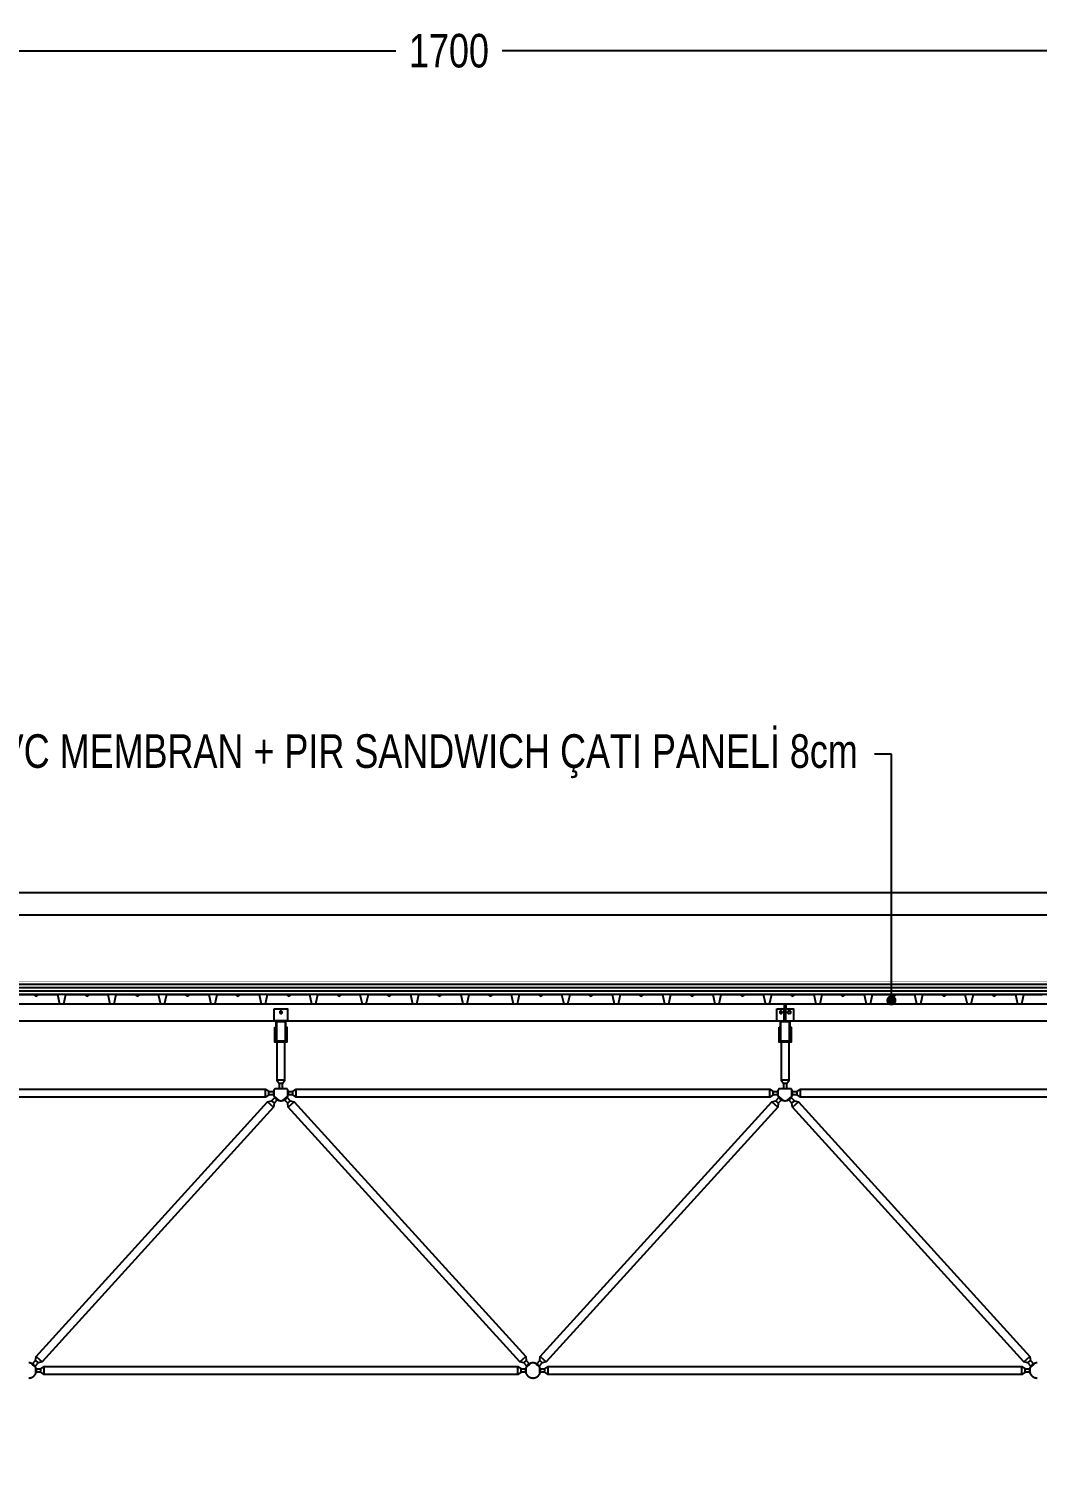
# Model space of a CAD drawing. Header units: centimetres. Extents: x 77182 to 116086, y 20619 to 33555.
# Drawn here: x 101865 to 102465, y 22503 to 23362 of the extents above; entities that cross this region are included whole.
import ezdxf
from ezdxf import colors
from ezdxf.entities.mleader import LeaderData, LeaderLine
from ezdxf.math import Vec2, Vec3

# ---------------------------------------------------------------- set-up
doc = ezdxf.new("R2010")
doc.units = ezdxf.units.CM
doc.header["$LTSCALE"] = 100
doc.linetypes.add('HIDDEN', pattern=[9.525, 6.35, -3.175])
for name, color, linetype in [('A-ANNO-DIMS', 187, 'Continuous'), ('A-ELEV-02', 253, 'Continuous'), ('A-ELEV-04', 250, 'Continuous'), ('A-WALL-INSL', 249, 'Continuous'), ('A-WALL-SNWPNL', 200, 'Continuous'), ('S-STEL', 3, 'Continuous')]:
    doc.layers.add(name, color=color, linetype=linetype)
doc.styles.add('Fields_100', font='act_simplex.shx', dxfattribs={"width": 0.8, "height": 20})
doc.linetypes.add('BATTING', pattern='A,0.00254,-2.54,[134,ltypeshp.shx,S=2.54,R=0,X=-2.54,Y=0],-5.08,[134,ltypeshp.shx,S=2.54,R=180,X=2.54,Y=0],-2.54', length=10.16254)
doc.dimstyles.new('FIELDS_100', dxfattribs={"dimscale": 0, "dimtxt": 20, "dimasz": 5, "dimexe": 5, "dimexo": 5, "dimgap": 5, "dimtad": 0, "dimdec": 0, "dimzin": 0, "dimdsep": 46, "dimtxsty": 'Fields_100', "dimblk": 'DOT', "dimcen": 0.09, "dimclrt": 50, "dimadec": 0, "dimazin": 0, "dimtfac": 1, "dimtdec": 0, "dimtix": 1, "dimtofl": 0, "dimtmove": 1, "dimatfit": 3, "dimfxl": 5, "dimfxlon": 1, "dimtolj": 1, "dimtzin": 0, "dimarcsym": 0})

# ---------------------------------------------------------------- blocks, each defined once
blk = doc.blocks.new('_Dot')
at = {"color": 0, "linetype": 'ByBlock', "lineweight": -2}
blk.add_line((-0.5, 0), (-1, 0), dxfattribs=at)
at = {"color": 0, "linetype": 'ByBlock', "const_width": 0.5}
blk.add_lwpolyline([(-0.25, 0, 1), (0.25, 0, 1)], format="xyb", close=True, dxfattribs=at)
blk = doc.blocks.new('*D16')
at = {"layer": 'A-ANNO-DIMS', "color": 0, "lineweight": -2, "transparency": 16777216}
for p, q in [((101264.7, 23343.48), (101264.7, 23353.48)), ((102964.7, 23343.48), (102964.7, 23353.48)), ((101269.7, 23348.48), (102083.03, 23348.48)), ((102959.7, 23348.48), (102146.36, 23348.48))]:
    blk.add_line(p, q, dxfattribs=at)
at = {"layer": 'DEFPOINTS', "color": 0, "transparency": 16777216}
for p in [(102964.7, 23348.48), (101264.7, 22503.48), (102964.7, 22503.48)]:
    blk.add_point(p, dxfattribs=at)
at = {"layer": 'A-ANNO-DIMS', "color": 0, "lineweight": -2, "transparency": 16777216, "xscale": 5, "yscale": 5, "zscale": 5, "rotation": 180}
blk.add_blockref('_Dot', (101264.7, 23348.48), dxfattribs=at)
at = {"layer": 'A-ANNO-DIMS', "color": 0, "lineweight": -2, "transparency": 16777216, "xscale": 5, "yscale": 5, "zscale": 5}
blk.add_blockref('_Dot', (102964.7, 23348.48), dxfattribs=at)
at = {"layer": 'A-ANNO-DIMS', "color": 50, "transparency": 16777216, "insert": (102114.7, 23348.48), "char_height": 20, "attachment_point": 5, "style": 'Fields_100'}
blk.add_mtext('\\A1;1700', dxfattribs=at)

msp = doc.modelspace()

# ---------------------------------------------------------------- linework, layer by layer
at = {"layer": 'A-ELEV-02'}
for points in [[(94012.2, 22781.49), (103009.7, 22781.49)], [(102314.2, 22781.49), (102314.2, 22778.49)], [(102315.2, 22781.49), (102315.2, 22778.49)], [(102316.9, 22777.19), (102316.88, 22777.19), (102316.87, 22777.19), (102316.85, 22777.18), (102316.83, 22777.18), (102316.82, 22777.18), (102316.8, 22777.18), (102316.79, 22777.18), (102316.77, 22777.17), (102316.75, 22777.17), (102316.74, 22777.17), (102316.72, 22777.16), (102316.7, 22777.16), (102316.69, 22777.15), (102316.67, 22777.15), (102316.66, 22777.14), (102316.64, 22777.14), (102316.62, 22777.13), (102316.61, 22777.12), (102316.59, 22777.12), (102316.58, 22777.11), (102316.56, 22777.1), (102316.54, 22777.09), (102316.53, 22777.08), (102316.51, 22777.07), (102316.5, 22777.06), (102316.48, 22777.05), (102316.47, 22777.04), (102316.46, 22777.03), (102316.44, 22777.02), (102316.43, 22777.01), (102316.42, 22776.99), (102316.4, 22776.98), (102316.39, 22776.97), (102316.38, 22776.96), (102316.37, 22776.94), (102316.35, 22776.93), (102316.34, 22776.91), (102316.33, 22776.9), (102316.32, 22776.88), (102316.31, 22776.87), (102316.3, 22776.85), (102316.29, 22776.84), (102316.28, 22776.82), (102316.28, 22776.81), (102316.27, 22776.79), (102316.26, 22776.78), (102316.25, 22776.76), (102316.25, 22776.74), (102316.24, 22776.73), (102316.23, 22776.71), (102316.23, 22776.7), (102316.22, 22776.68), (102316.22, 22776.66), (102316.22, 22776.65), (102316.21, 22776.63), (102316.21, 22776.61), (102316.21, 22776.6), (102316.2, 22776.58), (102316.2, 22776.57), (102316.2, 22776.55), (102316.2, 22776.53), (102316.2, 22776.52), (102316.2, 22776.5), (102316.2, 22776.49), (102316.2, 22776.47), (102316.2, 22776.46), (102316.2, 22776.44), (102316.2, 22776.42), (102316.2, 22776.41), (102316.2, 22776.39), (102316.21, 22776.38), (102316.21, 22776.36), (102316.21, 22776.34), (102316.22, 22776.33), (102316.22, 22776.31), (102316.22, 22776.29), (102316.23, 22776.28), (102316.23, 22776.26), (102316.24, 22776.25), (102316.25, 22776.23), (102316.25, 22776.21), (102316.26, 22776.2), (102316.27, 22776.18), (102316.28, 22776.16), (102316.28, 22776.15), (102316.29, 22776.13), (102316.3, 22776.12), (102316.31, 22776.1), (102316.32, 22776.09), (102316.33, 22776.07), (102316.34, 22776.06), (102316.35, 22776.05), (102316.37, 22776.03), (102316.38, 22776.02), (102316.39, 22776), (102316.4, 22775.99), (102316.42, 22775.98), (102316.43, 22775.97), (102316.44, 22775.95), (102316.46, 22775.94), (102316.47, 22775.93), (102316.48, 22775.92), (102316.5, 22775.91), (102316.51, 22775.9), (102316.53, 22775.89), (102316.54, 22775.88), (102316.56, 22775.87), (102316.58, 22775.86), (102316.59, 22775.86), (102316.61, 22775.85), (102316.62, 22775.84), (102316.64, 22775.84), (102316.66, 22775.83), (102316.67, 22775.82), (102316.69, 22775.82), (102316.7, 22775.81), (102316.72, 22775.81), (102316.74, 22775.81), (102316.75, 22775.8), (102316.77, 22775.8), (102316.79, 22775.8), (102316.8, 22775.79), (102316.82, 22775.79), (102316.83, 22775.79), (102316.85, 22775.79), (102316.87, 22775.79), (102316.88, 22775.79), (102316.9, 22775.79)], [(102317.5, 22777.19), (102316.9, 22777.19)], [(102317.5, 22775.79), (102316.9, 22775.79)], [(102317.5, 22775.79), (102317.51, 22775.79), (102317.53, 22775.79), (102317.54, 22775.79), (102317.56, 22775.79), (102317.58, 22775.79), (102317.59, 22775.79), (102317.61, 22775.8), (102317.62, 22775.8), (102317.64, 22775.8), (102317.66, 22775.81), (102317.67, 22775.81), (102317.69, 22775.81), (102317.71, 22775.82), (102317.72, 22775.82), (102317.74, 22775.83), (102317.76, 22775.84), (102317.77, 22775.84), (102317.79, 22775.85), (102317.8, 22775.86), (102317.82, 22775.86), (102317.83, 22775.87), (102317.85, 22775.88), (102317.87, 22775.89), (102317.88, 22775.9), (102317.9, 22775.91), (102317.91, 22775.92), (102317.92, 22775.93), (102317.94, 22775.94), (102317.95, 22775.95), (102317.97, 22775.97), (102317.98, 22775.98), (102317.99, 22775.99), (102318.01, 22776), (102318.02, 22776.02), (102318.03, 22776.03), (102318.04, 22776.05), (102318.05, 22776.06), (102318.06, 22776.07), (102318.07, 22776.09), (102318.08, 22776.1), (102318.09, 22776.12), (102318.1, 22776.13), (102318.11, 22776.15), (102318.12, 22776.16), (102318.13, 22776.18), (102318.13, 22776.2), (102318.14, 22776.21), (102318.15, 22776.23), (102318.15, 22776.25), (102318.16, 22776.26), (102318.17, 22776.28), (102318.17, 22776.29), (102318.17, 22776.31), (102318.18, 22776.33), (102318.18, 22776.34), (102318.19, 22776.36), (102318.19, 22776.38), (102318.19, 22776.39), (102318.19, 22776.41), (102318.19, 22776.42), (102318.2, 22776.44), (102318.2, 22776.46), (102318.2, 22776.47), (102318.2, 22776.49), (102318.2, 22776.5), (102318.2, 22776.52), (102318.2, 22776.53), (102318.19, 22776.55), (102318.19, 22776.57), (102318.19, 22776.58), (102318.19, 22776.6), (102318.19, 22776.61), (102318.18, 22776.63), (102318.18, 22776.65), (102318.17, 22776.66), (102318.17, 22776.68), (102318.17, 22776.7), (102318.16, 22776.71), (102318.15, 22776.73), (102318.15, 22776.74), (102318.14, 22776.76), (102318.13, 22776.78), (102318.13, 22776.79), (102318.12, 22776.81), (102318.11, 22776.82), (102318.1, 22776.84), (102318.09, 22776.85), (102318.08, 22776.87), (102318.07, 22776.88), (102318.06, 22776.9), (102318.05, 22776.91), (102318.04, 22776.93), (102318.03, 22776.94), (102318.02, 22776.96), (102318.01, 22776.97), (102317.99, 22776.98), (102317.98, 22776.99), (102317.97, 22777.01), (102317.95, 22777.02), (102317.94, 22777.03), (102317.92, 22777.04), (102317.91, 22777.05), (102317.9, 22777.06), (102317.88, 22777.07), (102317.87, 22777.08), (102317.85, 22777.09), (102317.83, 22777.1), (102317.82, 22777.11), (102317.8, 22777.12), (102317.79, 22777.12), (102317.77, 22777.13), (102317.76, 22777.14), (102317.74, 22777.14), (102317.72, 22777.15), (102317.71, 22777.15), (102317.69, 22777.16), (102317.67, 22777.16), (102317.66, 22777.17), (102317.64, 22777.17), (102317.62, 22777.17), (102317.61, 22777.18), (102317.59, 22777.18), (102317.58, 22777.18), (102317.56, 22777.18), (102317.54, 22777.18), (102317.53, 22777.19), (102317.51, 22777.19), (102317.5, 22777.19)], [(94012.2, 22771.49), (103009.7, 22771.49)], [(102018.7, 22771.49), (102010.7, 22771.49)], [(102309.7, 22771.49), (102319.7, 22771.49)], [(102011.1, 22765.89), (102011.6, 22765.89)], [(102011.1, 22764.49), (102011.6, 22764.49)], [(102012.28, 22758.69), (102012.28, 22736.09), (102013.7, 22734.09), (102013.7, 22731.09)], [(102015.7, 22731.09), (102015.7, 22734.09), (102017.11, 22736.09), (102017.11, 22758.69)], [(102017.8, 22765.89), (102018.3, 22765.89)], [(102017.8, 22764.49), (102018.3, 22764.49)], [(102311.1, 22765.89), (102311.6, 22765.89)], [(102311.1, 22764.49), (102311.6, 22764.49)], [(102312.28, 22758.69), (102312.28, 22736.09), (102313.7, 22734.09), (102313.7, 22731.09)], [(102315.7, 22731.09), (102315.7, 22734.09), (102317.11, 22736.09), (102317.11, 22758.69)], [(102317.8, 22765.89), (102318.3, 22765.89)], [(102317.8, 22764.49), (102318.3, 22764.49)], [(102017.11, 22736.09), (102012.28, 22736.09)], [(102015.7, 22734.09), (102013.7, 22734.09)], [(102317.11, 22736.09), (102312.28, 22736.09)], [(102315.7, 22734.09), (102313.7, 22734.09)], [(101718.8, 22729.39), (101721.8, 22729.39), (101723.8, 22730.8), (102005.6, 22730.8), (102007.6, 22729.39), (102010.6, 22729.39)], [(102010.6, 22727.39), (102007.6, 22727.39), (102005.6, 22725.97), (101723.8, 22725.97), (101721.8, 22727.39), (101718.8, 22727.39)], [(102005.6, 22725.97), (102005.6, 22730.8)], [(102006.79, 22723.28), (102010.36, 22720.03)], [(102007.6, 22727.39), (102007.6, 22729.39)], [(102009.18, 22723.81), (102010.66, 22722.46)], [(102011.1, 22731.09), (102011.01, 22730.97), (102010.93, 22730.84), (102010.85, 22730.71), (102010.77, 22730.58), (102010.7, 22730.45), (102010.63, 22730.31), (102010.56, 22730.17), (102010.51, 22730.02), (102010.45, 22729.88), (102010.43, 22729.8), (102010.4, 22729.73), (102010.38, 22729.65), (102010.36, 22729.57), (102010.34, 22729.5), (102010.32, 22729.42), (102010.3, 22729.34), (102010.28, 22729.26), (102010.27, 22729.19), (102010.26, 22729.11), (102010.24, 22729.03), (102010.23, 22728.95), (102010.22, 22728.87), (102010.22, 22728.79), (102010.21, 22728.71), (102010.2, 22728.63), (102010.2, 22728.55), (102010.2, 22728.47), (102010.2, 22728.39), (102010.2, 22728.31), (102010.2, 22728.23), (102010.2, 22728.15), (102010.21, 22728.07), (102010.21, 22727.99), (102010.22, 22727.92), (102010.23, 22727.84), (102010.24, 22727.76), (102010.25, 22727.68), (102010.28, 22727.53), (102010.31, 22727.37), (102010.35, 22727.22), (102010.39, 22727.07), (102010.44, 22726.93), (102010.49, 22726.79), (102010.55, 22726.65), (102010.61, 22726.51), (102010.67, 22726.37), (102010.74, 22726.24), (102010.81, 22726.11), (102010.89, 22725.98), (102010.98, 22725.86), (102011.07, 22725.73), (102011.16, 22725.61), (102011.26, 22725.49), (102011.36, 22725.37), (102011.47, 22725.25), (102011.52, 22725.2), (102011.58, 22725.14), (102011.64, 22725.09), (102011.69, 22725.04), (102011.75, 22724.98), (102011.81, 22724.93), (102011.88, 22724.88), (102011.94, 22724.83), (102012, 22724.78), (102012.07, 22724.74), (102012.13, 22724.69), (102012.2, 22724.65), (102012.26, 22724.6), (102012.33, 22724.56), (102012.4, 22724.52), (102012.47, 22724.48), (102012.54, 22724.44), (102012.61, 22724.4), (102012.68, 22724.36), (102012.75, 22724.33), (102012.82, 22724.3), (102012.9, 22724.26), (102012.97, 22724.23), (102013.04, 22724.2), (102013.12, 22724.17), (102013.19, 22724.15), (102013.27, 22724.12), (102013.34, 22724.1), (102013.49, 22724.05), (102013.64, 22724.01), (102013.79, 22723.98), (102013.95, 22723.95), (102014.1, 22723.93), (102014.25, 22723.91), (102014.4, 22723.9), (102014.55, 22723.89), (102014.7, 22723.89), (102014.85, 22723.89), (102015, 22723.9), (102015.15, 22723.91), (102015.3, 22723.93), (102015.45, 22723.95), (102015.6, 22723.98), (102015.75, 22724.01), (102015.9, 22724.05), (102016.05, 22724.1), (102016.13, 22724.12), (102016.2, 22724.15), (102016.28, 22724.17), (102016.35, 22724.2), (102016.43, 22724.23), (102016.5, 22724.26), (102016.57, 22724.3), (102016.64, 22724.33), (102016.71, 22724.36), (102016.79, 22724.4), (102016.86, 22724.44), (102016.93, 22724.48), (102016.99, 22724.52), (102017.06, 22724.56), (102017.13, 22724.6), (102017.2, 22724.65), (102017.26, 22724.69), (102017.33, 22724.74), (102017.39, 22724.78), (102017.46, 22724.83), (102017.52, 22724.88), (102017.58, 22724.93), (102017.64, 22724.98), (102017.7, 22725.04), (102017.76, 22725.09), (102017.82, 22725.14), (102017.87, 22725.2), (102017.93, 22725.25), (102018.04, 22725.37), (102018.14, 22725.49), (102018.24, 22725.61), (102018.33, 22725.73), (102018.42, 22725.86), (102018.5, 22725.98), (102018.58, 22726.11), (102018.65, 22726.24), (102018.72, 22726.37), (102018.79, 22726.51), (102018.85, 22726.65), (102018.9, 22726.79), (102018.95, 22726.93), (102019, 22727.07), (102019.04, 22727.22), (102019.08, 22727.37), (102019.11, 22727.53), (102019.14, 22727.68), (102019.15, 22727.76), (102019.16, 22727.84), (102019.17, 22727.92), (102019.18, 22727.99), (102019.19, 22728.07), (102019.19, 22728.15), (102019.19, 22728.23), (102019.2, 22728.31), (102019.2, 22728.39), (102019.2, 22728.47), (102019.19, 22728.55), (102019.19, 22728.63), (102019.19, 22728.71), (102019.18, 22728.79), (102019.17, 22728.87), (102019.16, 22728.95), (102019.15, 22729.03), (102019.14, 22729.11), (102019.13, 22729.19), (102019.11, 22729.26), (102019.09, 22729.34), (102019.08, 22729.42), (102019.06, 22729.5), (102019.04, 22729.57), (102019.02, 22729.65), (102018.99, 22729.73), (102018.97, 22729.8), (102018.94, 22729.88), (102018.89, 22730.02), (102018.83, 22730.17), (102018.77, 22730.31), (102018.7, 22730.45), (102018.63, 22730.58), (102018.55, 22730.71), (102018.47, 22730.84), (102018.38, 22730.97), (102018.3, 22731.09)], [(102010.57, 22726.6), (102013.31, 22724.11)], [(102010.6, 22726.53), (102010.6, 22730.24)], [(102011.1, 22731.09), (102018.3, 22731.09)], [(102016.08, 22724.11), (102018.83, 22726.6)], [(102018.73, 22722.46), (102020.21, 22723.81)], [(102018.8, 22729.39), (102021.8, 22729.39), (102023.8, 22730.8), (102305.6, 22730.8), (102307.6, 22729.39), (102310.6, 22729.39)], [(102018.8, 22726.53), (102018.8, 22730.24)], [(102310.6, 22727.39), (102307.6, 22727.39), (102305.6, 22725.97), (102023.8, 22725.97), (102021.8, 22727.39), (102018.8, 22727.39)], [(102019.03, 22720.03), (102022.61, 22723.28)], [(102021.8, 22727.39), (102021.8, 22729.39)], [(102023.8, 22725.97), (102023.8, 22730.8)], [(102305.6, 22725.97), (102305.6, 22730.8)], [(102306.79, 22723.28), (102310.36, 22720.03)], [(102307.6, 22727.39), (102307.6, 22729.39)], [(102309.18, 22723.81), (102310.66, 22722.46)], [(102311.1, 22731.09), (102311.01, 22730.97), (102310.93, 22730.84), (102310.85, 22730.71), (102310.77, 22730.58), (102310.7, 22730.45), (102310.63, 22730.31), (102310.56, 22730.17), (102310.51, 22730.02), (102310.45, 22729.88), (102310.43, 22729.8), (102310.4, 22729.73), (102310.38, 22729.65), (102310.36, 22729.57), (102310.34, 22729.5), (102310.32, 22729.42), (102310.3, 22729.34), (102310.28, 22729.26), (102310.27, 22729.19), (102310.26, 22729.11), (102310.24, 22729.03), (102310.23, 22728.95), (102310.22, 22728.87), (102310.22, 22728.79), (102310.21, 22728.71), (102310.2, 22728.63), (102310.2, 22728.55), (102310.2, 22728.47), (102310.2, 22728.39), (102310.2, 22728.31), (102310.2, 22728.23), (102310.2, 22728.15), (102310.21, 22728.07), (102310.21, 22727.99), (102310.22, 22727.92), (102310.23, 22727.84), (102310.24, 22727.76), (102310.25, 22727.68), (102310.28, 22727.53), (102310.31, 22727.37), (102310.35, 22727.22), (102310.39, 22727.07), (102310.44, 22726.93), (102310.49, 22726.79), (102310.55, 22726.65), (102310.61, 22726.51), (102310.67, 22726.37), (102310.74, 22726.24), (102310.81, 22726.11), (102310.89, 22725.98), (102310.98, 22725.86), (102311.07, 22725.73), (102311.16, 22725.61), (102311.26, 22725.49), (102311.36, 22725.37), (102311.47, 22725.25), (102311.52, 22725.2), (102311.58, 22725.14), (102311.64, 22725.09), (102311.69, 22725.04), (102311.75, 22724.98), (102311.81, 22724.93), (102311.88, 22724.88), (102311.94, 22724.83), (102312, 22724.78), (102312.07, 22724.74), (102312.13, 22724.69), (102312.2, 22724.65), (102312.26, 22724.6), (102312.33, 22724.56), (102312.4, 22724.52), (102312.47, 22724.48), (102312.54, 22724.44), (102312.61, 22724.4), (102312.68, 22724.36), (102312.75, 22724.33), (102312.82, 22724.3), (102312.9, 22724.26), (102312.97, 22724.23), (102313.04, 22724.2), (102313.12, 22724.17), (102313.19, 22724.15), (102313.27, 22724.12), (102313.34, 22724.1), (102313.49, 22724.05), (102313.64, 22724.01), (102313.79, 22723.98), (102313.95, 22723.95), (102314.1, 22723.93), (102314.25, 22723.91), (102314.4, 22723.9), (102314.55, 22723.89), (102314.7, 22723.89), (102314.85, 22723.89), (102315, 22723.9), (102315.15, 22723.91), (102315.3, 22723.93), (102315.45, 22723.95), (102315.6, 22723.98), (102315.75, 22724.01), (102315.9, 22724.05), (102316.05, 22724.1), (102316.13, 22724.12), (102316.2, 22724.15), (102316.28, 22724.17), (102316.35, 22724.2), (102316.43, 22724.23), (102316.5, 22724.26), (102316.57, 22724.3), (102316.64, 22724.33), (102316.71, 22724.36), (102316.79, 22724.4), (102316.86, 22724.44), (102316.93, 22724.48), (102316.99, 22724.52), (102317.06, 22724.56), (102317.13, 22724.6), (102317.2, 22724.65), (102317.26, 22724.69), (102317.33, 22724.74), (102317.39, 22724.78), (102317.46, 22724.83), (102317.52, 22724.88), (102317.58, 22724.93), (102317.64, 22724.98), (102317.7, 22725.04), (102317.76, 22725.09), (102317.82, 22725.14), (102317.87, 22725.2), (102317.93, 22725.25), (102318.04, 22725.37), (102318.14, 22725.49), (102318.24, 22725.61), (102318.33, 22725.73), (102318.42, 22725.86), (102318.5, 22725.98), (102318.58, 22726.11), (102318.65, 22726.24), (102318.72, 22726.37), (102318.79, 22726.51), (102318.85, 22726.65), (102318.9, 22726.79), (102318.95, 22726.93), (102319, 22727.07), (102319.04, 22727.22), (102319.08, 22727.37), (102319.11, 22727.53), (102319.14, 22727.68), (102319.15, 22727.76), (102319.16, 22727.84), (102319.17, 22727.92), (102319.18, 22727.99), (102319.19, 22728.07), (102319.19, 22728.15), (102319.19, 22728.23), (102319.2, 22728.31), (102319.2, 22728.39), (102319.2, 22728.47), (102319.19, 22728.55), (102319.19, 22728.63), (102319.19, 22728.71), (102319.18, 22728.79), (102319.17, 22728.87), (102319.16, 22728.95), (102319.15, 22729.03), (102319.14, 22729.11), (102319.13, 22729.19), (102319.11, 22729.26), (102319.09, 22729.34), (102319.08, 22729.42), (102319.06, 22729.5), (102319.04, 22729.57), (102319.02, 22729.65), (102318.99, 22729.73), (102318.97, 22729.8), (102318.94, 22729.88), (102318.89, 22730.02), (102318.83, 22730.17), (102318.77, 22730.31), (102318.7, 22730.45), (102318.63, 22730.58), (102318.55, 22730.71), (102318.47, 22730.84), (102318.38, 22730.97), (102318.3, 22731.09)], [(102310.57, 22726.6), (102313.31, 22724.11)], [(102310.6, 22726.53), (102310.6, 22730.24)], [(102311.1, 22731.09), (102318.3, 22731.09)], [(102316.08, 22724.11), (102318.83, 22726.6)], [(102318.73, 22722.46), (102320.21, 22723.81)], [(102318.8, 22729.39), (102321.8, 22729.39), (102323.8, 22730.8), (102605.6, 22730.8), (102607.6, 22729.39), (102610.6, 22729.39)], [(102318.8, 22726.53), (102318.8, 22730.24)], [(102610.6, 22727.39), (102607.6, 22727.39), (102605.6, 22725.97), (102323.8, 22725.97), (102321.8, 22727.39), (102318.8, 22727.39)], [(102319.03, 22720.03), (102322.61, 22723.28)], [(102321.8, 22727.39), (102321.8, 22729.39)], [(102323.8, 22725.97), (102323.8, 22730.8)], [(101868.73, 22569.31), (101870.21, 22567.97)], [(101869.03, 22571.74), (101872.61, 22568.5)], [(102156.79, 22568.5), (102160.36, 22571.74)], [(102159.18, 22567.97), (102160.66, 22569.31)], [(102168.73, 22569.31), (102170.21, 22567.97)], [(102169.03, 22571.74), (102172.61, 22568.5)], [(102456.79, 22568.5), (102460.36, 22571.74)], [(102459.18, 22567.97), (102460.66, 22569.31)], [(101864.6, 22558.89), (101864.7, 22558.89), (101864.8, 22558.89), (101864.9, 22558.89), (101865, 22558.9), (101865.1, 22558.9), (101865.2, 22558.92), (101865.31, 22558.93), (101865.41, 22558.94), (101865.52, 22558.96), (101865.62, 22558.98), (101865.73, 22559.01), (101865.83, 22559.03), (101865.94, 22559.06), (101866.04, 22559.09), (101866.15, 22559.13), (101866.25, 22559.16), (101866.35, 22559.2), (101866.46, 22559.25), (101866.56, 22559.29), (101866.66, 22559.34), (101866.76, 22559.39), (101866.86, 22559.44), (101866.96, 22559.5), (101867.06, 22559.56), (101867.16, 22559.62), (101867.26, 22559.68), (101867.35, 22559.75), (101867.44, 22559.82), (101867.53, 22559.89), (101867.62, 22559.97), (101867.71, 22560.04), (101867.8, 22560.12), (101867.88, 22560.2), (101867.96, 22560.29), (101868.04, 22560.37), (101868.12, 22560.46), (101868.19, 22560.55), (101868.26, 22560.64), (101868.33, 22560.73), (101868.4, 22560.83), (101868.46, 22560.92), (101868.53, 22561.02), (101868.58, 22561.12), (101868.64, 22561.22), (101868.69, 22561.32), (101868.75, 22561.42), (101868.79, 22561.52), (101868.84, 22561.63), (101868.88, 22561.73), (101868.92, 22561.83), (101868.96, 22561.94), (101868.99, 22562.04), (101869.02, 22562.15), (101869.05, 22562.25), (101869.08, 22562.36), (101869.1, 22562.46), (101869.12, 22562.57), (101869.14, 22562.67), (101869.16, 22562.78), (101869.17, 22562.88), (101869.18, 22562.98), (101869.19, 22563.08), (101869.19, 22563.19), (101869.2, 22563.29), (101869.2, 22563.39), (101869.2, 22563.49), (101869.19, 22563.59), (101869.19, 22563.69), (101869.18, 22563.79), (101869.17, 22563.89), (101869.16, 22564), (101869.14, 22564.1), (101869.12, 22564.21), (101869.1, 22564.31), (101869.08, 22564.41), (101869.05, 22564.52), (101869.02, 22564.62), (101868.99, 22564.73), (101868.96, 22564.83), (101868.92, 22564.94), (101868.88, 22565.04), (101868.84, 22565.15), (101868.79, 22565.25), (101868.75, 22565.35), (101868.69, 22565.45), (101868.64, 22565.55), (101868.58, 22565.65), (101868.53, 22565.75), (101868.46, 22565.85), (101868.4, 22565.94), (101868.33, 22566.04), (101868.26, 22566.13), (101868.19, 22566.22), (101868.12, 22566.31), (101868.04, 22566.4), (101867.96, 22566.49), (101867.88, 22566.57), (101867.8, 22566.65), (101867.71, 22566.73), (101867.62, 22566.81), (101867.53, 22566.88), (101867.44, 22566.95), (101867.35, 22567.02), (101867.26, 22567.09), (101867.16, 22567.15), (101867.06, 22567.21), (101866.96, 22567.27), (101866.86, 22567.33), (101866.76, 22567.38), (101866.66, 22567.43), (101866.56, 22567.48), (101866.46, 22567.53), (101866.35, 22567.57), (101866.25, 22567.61), (101866.15, 22567.65), (101866.04, 22567.68), (101865.94, 22567.71), (101865.83, 22567.74), (101865.73, 22567.77), (101865.62, 22567.79), (101865.52, 22567.81), (101865.41, 22567.83), (101865.31, 22567.84), (101865.2, 22567.86), (101865.1, 22567.87), (101865, 22567.88), (101864.9, 22567.88), (101864.8, 22567.89), (101864.7, 22567.89), (101864.6, 22567.89)], [(101866.08, 22567.67), (101868.83, 22565.17)], [(101868.8, 22564.39), (101871.8, 22564.39), (101873.8, 22565.8), (102155.6, 22565.8), (102157.6, 22564.39), (102160.6, 22564.39)], [(101868.8, 22561.53), (101868.8, 22565.24)], [(102160.6, 22562.39), (102157.6, 22562.39), (102155.6, 22560.97), (101873.8, 22560.97), (101871.8, 22562.39), (101868.8, 22562.39)], [(101871.8, 22562.39), (101871.8, 22564.39)], [(101873.8, 22560.97), (101873.8, 22565.8)], [(102155.6, 22560.97), (102155.6, 22565.8)], [(102157.6, 22562.39), (102157.6, 22564.39)], [(102160.57, 22565.17), (102163.31, 22567.67)], [(102160.6, 22561.53), (102160.6, 22565.24)], [(102166.08, 22567.67), (102168.83, 22565.17)], [(102168.8, 22564.39), (102171.8, 22564.39), (102173.8, 22565.8), (102455.6, 22565.8), (102457.6, 22564.39), (102460.6, 22564.39)], [(102168.8, 22561.53), (102168.8, 22565.24)], [(102460.6, 22562.39), (102457.6, 22562.39), (102455.6, 22560.97), (102173.8, 22560.97), (102171.8, 22562.39), (102168.8, 22562.39)], [(102171.8, 22562.39), (102171.8, 22564.39)], [(102173.8, 22560.97), (102173.8, 22565.8)], [(102455.6, 22560.97), (102455.6, 22565.8)], [(102457.6, 22562.39), (102457.6, 22564.39)], [(102464.8, 22567.89), (102464.7, 22567.89), (102464.6, 22567.89), (102464.5, 22567.88), (102464.4, 22567.88), (102464.29, 22567.87), (102464.19, 22567.86), (102464.09, 22567.84), (102463.98, 22567.83), (102463.88, 22567.81), (102463.77, 22567.79), (102463.67, 22567.77), (102463.56, 22567.74), (102463.46, 22567.71), (102463.35, 22567.68), (102463.25, 22567.65), (102463.15, 22567.61), (102463.04, 22567.57), (102462.94, 22567.53), (102462.83, 22567.48), (102462.73, 22567.43), (102462.63, 22567.38), (102462.53, 22567.33), (102462.43, 22567.27), (102462.33, 22567.21), (102462.24, 22567.15), (102462.14, 22567.09), (102462.04, 22567.02), (102461.95, 22566.95), (102461.86, 22566.88), (102461.77, 22566.81), (102461.68, 22566.73), (102461.6, 22566.65), (102461.52, 22566.57), (102461.43, 22566.49), (102461.36, 22566.4), (102461.28, 22566.31), (102461.2, 22566.22), (102461.13, 22566.13), (102461.06, 22566.04), (102461, 22565.94), (102460.93, 22565.85), (102460.87, 22565.75), (102460.81, 22565.65), (102460.75, 22565.55), (102460.7, 22565.45), (102460.65, 22565.35), (102460.6, 22565.25), (102460.56, 22565.15), (102460.51, 22565.04), (102460.47, 22564.94), (102460.44, 22564.83), (102460.4, 22564.73), (102460.37, 22564.62), (102460.34, 22564.52), (102460.32, 22564.41), (102460.29, 22564.31), (102460.27, 22564.21), (102460.25, 22564.1), (102460.24, 22564), (102460.23, 22563.89), (102460.22, 22563.79), (102460.21, 22563.69), (102460.2, 22563.59), (102460.2, 22563.49), (102460.2, 22563.39), (102460.2, 22563.29), (102460.2, 22563.19), (102460.21, 22563.08), (102460.22, 22562.98), (102460.23, 22562.88), (102460.24, 22562.78), (102460.25, 22562.67), (102460.27, 22562.57), (102460.29, 22562.46), (102460.32, 22562.36), (102460.34, 22562.25), (102460.37, 22562.15), (102460.4, 22562.04), (102460.44, 22561.94), (102460.47, 22561.83), (102460.51, 22561.73), (102460.56, 22561.63), (102460.6, 22561.52), (102460.65, 22561.42), (102460.7, 22561.32), (102460.75, 22561.22), (102460.81, 22561.12), (102460.87, 22561.02), (102460.93, 22560.92), (102461, 22560.83), (102461.06, 22560.73), (102461.13, 22560.64), (102461.2, 22560.55), (102461.28, 22560.46), (102461.36, 22560.37), (102461.43, 22560.29), (102461.52, 22560.2), (102461.6, 22560.12), (102461.68, 22560.04), (102461.77, 22559.97), (102461.86, 22559.89), (102461.95, 22559.82), (102462.04, 22559.75), (102462.14, 22559.68), (102462.24, 22559.62), (102462.33, 22559.56), (102462.43, 22559.5), (102462.53, 22559.44), (102462.63, 22559.39), (102462.73, 22559.34), (102462.83, 22559.29), (102462.94, 22559.25), (102463.04, 22559.2), (102463.15, 22559.16), (102463.25, 22559.13), (102463.35, 22559.09), (102463.46, 22559.06), (102463.56, 22559.03), (102463.67, 22559.01), (102463.77, 22558.98), (102463.88, 22558.96), (102463.98, 22558.94), (102464.09, 22558.93), (102464.19, 22558.92), (102464.29, 22558.9), (102464.4, 22558.9), (102464.5, 22558.89), (102464.6, 22558.89), (102464.7, 22558.89), (102464.8, 22558.89)], [(102460.57, 22565.17), (102463.31, 22567.67)], [(102460.6, 22561.53), (102460.6, 22565.24)]]:
    msp.add_lwpolyline(points, dxfattribs=at)
for points in [[(102010.7, 22778.49), (102018.7, 22778.49), (102018.7, 22771.19), (102010.7, 22771.19)], [(102015.4, 22776.49), (102015.4, 22776.5), (102015.4, 22776.52), (102015.4, 22776.53), (102015.39, 22776.55), (102015.39, 22776.57), (102015.39, 22776.58), (102015.39, 22776.6), (102015.39, 22776.61), (102015.38, 22776.63), (102015.38, 22776.65), (102015.37, 22776.66), (102015.37, 22776.68), (102015.37, 22776.7), (102015.36, 22776.71), (102015.35, 22776.73), (102015.35, 22776.74), (102015.34, 22776.76), (102015.33, 22776.78), (102015.33, 22776.79), (102015.32, 22776.81), (102015.31, 22776.82), (102015.3, 22776.84), (102015.29, 22776.85), (102015.28, 22776.87), (102015.27, 22776.88), (102015.26, 22776.9), (102015.25, 22776.91), (102015.24, 22776.93), (102015.23, 22776.94), (102015.22, 22776.96), (102015.21, 22776.97), (102015.19, 22776.98), (102015.18, 22776.99), (102015.17, 22777.01), (102015.15, 22777.02), (102015.14, 22777.03), (102015.12, 22777.04), (102015.11, 22777.05), (102015.1, 22777.06), (102015.08, 22777.07), (102015.07, 22777.08), (102015.05, 22777.09), (102015.03, 22777.1), (102015.02, 22777.11), (102015, 22777.12), (102014.99, 22777.12), (102014.97, 22777.13), (102014.96, 22777.14), (102014.94, 22777.14), (102014.92, 22777.15), (102014.91, 22777.15), (102014.89, 22777.16), (102014.87, 22777.16), (102014.86, 22777.17), (102014.84, 22777.17), (102014.82, 22777.17), (102014.81, 22777.18), (102014.79, 22777.18), (102014.78, 22777.18), (102014.76, 22777.18), (102014.74, 22777.19), (102014.73, 22777.19), (102014.71, 22777.19), (102014.7, 22777.19), (102014.68, 22777.19), (102014.67, 22777.19), (102014.65, 22777.19), (102014.63, 22777.18), (102014.62, 22777.18), (102014.6, 22777.18), (102014.59, 22777.18), (102014.57, 22777.17), (102014.55, 22777.17), (102014.54, 22777.17), (102014.52, 22777.16), (102014.5, 22777.16), (102014.49, 22777.15), (102014.47, 22777.15), (102014.46, 22777.14), (102014.44, 22777.14), (102014.42, 22777.13), (102014.41, 22777.12), (102014.39, 22777.12), (102014.38, 22777.11), (102014.36, 22777.1), (102014.34, 22777.09), (102014.33, 22777.08), (102014.31, 22777.07), (102014.3, 22777.06), (102014.28, 22777.05), (102014.27, 22777.04), (102014.26, 22777.03), (102014.24, 22777.02), (102014.23, 22777.01), (102014.22, 22776.99), (102014.2, 22776.98), (102014.19, 22776.97), (102014.18, 22776.96), (102014.17, 22776.94), (102014.15, 22776.93), (102014.14, 22776.91), (102014.13, 22776.9), (102014.12, 22776.88), (102014.11, 22776.87), (102014.1, 22776.85), (102014.09, 22776.84), (102014.08, 22776.82), (102014.08, 22776.81), (102014.07, 22776.79), (102014.06, 22776.78), (102014.05, 22776.76), (102014.05, 22776.74), (102014.04, 22776.73), (102014.03, 22776.71), (102014.03, 22776.7), (102014.02, 22776.68), (102014.02, 22776.66), (102014.02, 22776.65), (102014.01, 22776.63), (102014.01, 22776.61), (102014.01, 22776.6), (102014, 22776.58), (102014, 22776.57), (102014, 22776.55), (102014, 22776.53), (102014, 22776.52), (102014, 22776.5), (102014, 22776.49), (102014, 22776.47), (102014, 22776.46), (102014, 22776.44), (102014, 22776.42), (102014, 22776.41), (102014, 22776.39), (102014.01, 22776.38), (102014.01, 22776.36), (102014.01, 22776.34), (102014.02, 22776.33), (102014.02, 22776.31), (102014.02, 22776.29), (102014.03, 22776.28), (102014.03, 22776.26), (102014.04, 22776.25), (102014.05, 22776.23), (102014.05, 22776.21), (102014.06, 22776.2), (102014.07, 22776.18), (102014.08, 22776.17), (102014.08, 22776.15), (102014.09, 22776.13), (102014.1, 22776.12), (102014.11, 22776.1), (102014.12, 22776.09), (102014.13, 22776.07), (102014.14, 22776.06), (102014.15, 22776.05), (102014.17, 22776.03), (102014.18, 22776.02), (102014.19, 22776), (102014.2, 22775.99), (102014.22, 22775.98), (102014.23, 22775.97), (102014.24, 22775.95), (102014.26, 22775.94), (102014.27, 22775.93), (102014.28, 22775.92), (102014.3, 22775.91), (102014.31, 22775.9), (102014.33, 22775.89), (102014.34, 22775.88), (102014.36, 22775.87), (102014.38, 22775.86), (102014.39, 22775.86), (102014.41, 22775.85), (102014.42, 22775.84), (102014.44, 22775.84), (102014.46, 22775.83), (102014.47, 22775.82), (102014.49, 22775.82), (102014.5, 22775.81), (102014.52, 22775.81), (102014.54, 22775.81), (102014.55, 22775.8), (102014.57, 22775.8), (102014.59, 22775.8), (102014.6, 22775.79), (102014.62, 22775.79), (102014.63, 22775.79), (102014.65, 22775.79), (102014.67, 22775.79), (102014.68, 22775.79), (102014.7, 22775.79), (102014.71, 22775.79), (102014.73, 22775.79), (102014.74, 22775.79), (102014.76, 22775.79), (102014.78, 22775.79), (102014.79, 22775.79), (102014.81, 22775.8), (102014.82, 22775.8), (102014.84, 22775.8), (102014.86, 22775.81), (102014.87, 22775.81), (102014.89, 22775.81), (102014.91, 22775.82), (102014.92, 22775.82), (102014.94, 22775.83), (102014.96, 22775.84), (102014.97, 22775.84), (102014.99, 22775.85), (102015, 22775.86), (102015.02, 22775.86), (102015.03, 22775.87), (102015.05, 22775.88), (102015.07, 22775.89), (102015.08, 22775.9), (102015.1, 22775.91), (102015.11, 22775.92), (102015.12, 22775.93), (102015.14, 22775.94), (102015.15, 22775.95), (102015.17, 22775.97), (102015.18, 22775.98), (102015.19, 22775.99), (102015.21, 22776), (102015.22, 22776.02), (102015.23, 22776.03), (102015.24, 22776.05), (102015.25, 22776.06), (102015.26, 22776.07), (102015.27, 22776.09), (102015.28, 22776.1), (102015.29, 22776.12), (102015.3, 22776.13), (102015.31, 22776.15), (102015.32, 22776.17), (102015.33, 22776.18), (102015.33, 22776.2), (102015.34, 22776.21), (102015.35, 22776.23), (102015.35, 22776.25), (102015.36, 22776.26), (102015.37, 22776.28), (102015.37, 22776.29), (102015.37, 22776.31), (102015.38, 22776.33), (102015.38, 22776.34), (102015.39, 22776.36), (102015.39, 22776.38), (102015.39, 22776.39), (102015.39, 22776.41), (102015.39, 22776.42), (102015.4, 22776.44), (102015.4, 22776.46), (102015.4, 22776.47)], [(102309.7, 22778.49), (102319.7, 22778.49), (102319.7, 22771.19), (102309.7, 22771.19)], [(102312.9, 22776.49), (102312.9, 22776.5), (102312.9, 22776.52), (102312.9, 22776.53), (102312.89, 22776.55), (102312.89, 22776.57), (102312.89, 22776.58), (102312.89, 22776.6), (102312.89, 22776.61), (102312.88, 22776.63), (102312.88, 22776.65), (102312.87, 22776.66), (102312.87, 22776.68), (102312.87, 22776.7), (102312.86, 22776.71), (102312.85, 22776.73), (102312.85, 22776.74), (102312.84, 22776.76), (102312.83, 22776.78), (102312.83, 22776.79), (102312.82, 22776.81), (102312.81, 22776.82), (102312.8, 22776.84), (102312.79, 22776.85), (102312.78, 22776.87), (102312.77, 22776.88), (102312.76, 22776.9), (102312.75, 22776.91), (102312.74, 22776.93), (102312.73, 22776.94), (102312.72, 22776.96), (102312.71, 22776.97), (102312.69, 22776.98), (102312.68, 22776.99), (102312.67, 22777.01), (102312.65, 22777.02), (102312.64, 22777.03), (102312.62, 22777.04), (102312.61, 22777.05), (102312.6, 22777.06), (102312.58, 22777.07), (102312.57, 22777.08), (102312.55, 22777.09), (102312.53, 22777.1), (102312.52, 22777.11), (102312.5, 22777.12), (102312.49, 22777.12), (102312.47, 22777.13), (102312.46, 22777.14), (102312.44, 22777.14), (102312.42, 22777.15), (102312.41, 22777.15), (102312.39, 22777.16), (102312.37, 22777.16), (102312.36, 22777.17), (102312.34, 22777.17), (102312.32, 22777.17), (102312.31, 22777.18), (102312.29, 22777.18), (102312.28, 22777.18), (102312.26, 22777.18), (102312.24, 22777.18), (102312.23, 22777.19), (102312.21, 22777.19), (102312.2, 22777.19), (102312.18, 22777.19), (102312.17, 22777.19), (102312.15, 22777.18), (102312.13, 22777.18), (102312.12, 22777.18), (102312.1, 22777.18), (102312.09, 22777.18), (102312.07, 22777.17), (102312.05, 22777.17), (102312.04, 22777.17), (102312.02, 22777.16), (102312, 22777.16), (102311.99, 22777.15), (102311.97, 22777.15), (102311.96, 22777.14), (102311.94, 22777.14), (102311.92, 22777.13), (102311.91, 22777.12), (102311.89, 22777.12), (102311.88, 22777.11), (102311.86, 22777.1), (102311.84, 22777.09), (102311.83, 22777.08), (102311.81, 22777.07), (102311.8, 22777.06), (102311.78, 22777.05), (102311.77, 22777.04), (102311.76, 22777.03), (102311.74, 22777.02), (102311.73, 22777.01), (102311.72, 22776.99), (102311.7, 22776.98), (102311.69, 22776.97), (102311.68, 22776.96), (102311.67, 22776.94), (102311.65, 22776.93), (102311.64, 22776.91), (102311.63, 22776.9), (102311.62, 22776.88), (102311.61, 22776.87), (102311.6, 22776.85), (102311.59, 22776.84), (102311.58, 22776.82), (102311.58, 22776.81), (102311.57, 22776.79), (102311.56, 22776.78), (102311.55, 22776.76), (102311.55, 22776.74), (102311.54, 22776.73), (102311.53, 22776.71), (102311.53, 22776.7), (102311.52, 22776.68), (102311.52, 22776.66), (102311.52, 22776.65), (102311.51, 22776.63), (102311.51, 22776.61), (102311.51, 22776.6), (102311.5, 22776.58), (102311.5, 22776.57), (102311.5, 22776.55), (102311.5, 22776.53), (102311.5, 22776.52), (102311.5, 22776.5), (102311.5, 22776.49), (102311.5, 22776.47), (102311.5, 22776.46), (102311.5, 22776.44), (102311.5, 22776.42), (102311.5, 22776.41), (102311.5, 22776.39), (102311.51, 22776.38), (102311.51, 22776.36), (102311.51, 22776.34), (102311.52, 22776.33), (102311.52, 22776.31), (102311.52, 22776.29), (102311.53, 22776.28), (102311.53, 22776.26), (102311.54, 22776.25), (102311.55, 22776.23), (102311.55, 22776.21), (102311.56, 22776.2), (102311.57, 22776.18), (102311.58, 22776.16), (102311.58, 22776.15), (102311.59, 22776.13), (102311.6, 22776.12), (102311.61, 22776.1), (102311.62, 22776.09), (102311.63, 22776.07), (102311.64, 22776.06), (102311.65, 22776.05), (102311.67, 22776.03), (102311.68, 22776.02), (102311.69, 22776), (102311.7, 22775.99), (102311.72, 22775.98), (102311.73, 22775.97), (102311.74, 22775.95), (102311.76, 22775.94), (102311.77, 22775.93), (102311.78, 22775.92), (102311.8, 22775.91), (102311.81, 22775.9), (102311.83, 22775.89), (102311.84, 22775.88), (102311.86, 22775.87), (102311.88, 22775.86), (102311.89, 22775.86), (102311.91, 22775.85), (102311.92, 22775.84), (102311.94, 22775.84), (102311.96, 22775.83), (102311.97, 22775.82), (102311.99, 22775.82), (102312, 22775.81), (102312.02, 22775.81), (102312.04, 22775.81), (102312.05, 22775.8), (102312.07, 22775.8), (102312.09, 22775.8), (102312.1, 22775.79), (102312.12, 22775.79), (102312.13, 22775.79), (102312.15, 22775.79), (102312.17, 22775.79), (102312.18, 22775.79), (102312.2, 22775.79), (102312.21, 22775.79), (102312.23, 22775.79), (102312.24, 22775.79), (102312.26, 22775.79), (102312.28, 22775.79), (102312.29, 22775.79), (102312.31, 22775.8), (102312.32, 22775.8), (102312.34, 22775.8), (102312.36, 22775.81), (102312.37, 22775.81), (102312.39, 22775.81), (102312.41, 22775.82), (102312.42, 22775.82), (102312.44, 22775.83), (102312.46, 22775.84), (102312.47, 22775.84), (102312.49, 22775.85), (102312.5, 22775.86), (102312.52, 22775.86), (102312.53, 22775.87), (102312.55, 22775.88), (102312.57, 22775.89), (102312.58, 22775.9), (102312.6, 22775.91), (102312.61, 22775.92), (102312.62, 22775.93), (102312.64, 22775.94), (102312.65, 22775.95), (102312.67, 22775.97), (102312.68, 22775.98), (102312.69, 22775.99), (102312.71, 22776), (102312.72, 22776.02), (102312.73, 22776.03), (102312.74, 22776.05), (102312.75, 22776.06), (102312.76, 22776.07), (102312.77, 22776.09), (102312.78, 22776.1), (102312.79, 22776.12), (102312.8, 22776.13), (102312.81, 22776.15), (102312.82, 22776.16), (102312.83, 22776.18), (102312.83, 22776.2), (102312.84, 22776.21), (102312.85, 22776.23), (102312.85, 22776.25), (102312.86, 22776.26), (102312.87, 22776.28), (102312.87, 22776.29), (102312.87, 22776.31), (102312.88, 22776.33), (102312.88, 22776.34), (102312.89, 22776.36), (102312.89, 22776.38), (102312.89, 22776.39), (102312.89, 22776.41), (102312.89, 22776.42), (102312.9, 22776.44), (102312.9, 22776.46), (102312.9, 22776.47)], [(102011.1, 22767.69), (102011.6, 22767.69), (102011.6, 22759.19), (102017.8, 22759.19), (102017.8, 22767.69), (102018.3, 22767.69), (102018.3, 22758.69), (102011.1, 22758.69)], [(102311.1, 22767.69), (102311.6, 22767.69), (102311.6, 22759.19), (102317.8, 22759.19), (102317.8, 22767.69), (102318.3, 22767.69), (102318.3, 22758.69), (102311.1, 22758.69)], [(101866.72, 22567.09), (101868.73, 22569.31), (101869.03, 22571.74), (102006.79, 22723.28), (102009.18, 22723.81), (102011.2, 22726.03), (102012.68, 22724.68), (102010.66, 22722.46), (102010.36, 22720.03), (101872.61, 22568.5), (101870.21, 22567.97), (101868.2, 22565.75)], [(102161.2, 22565.75), (102159.18, 22567.97), (102156.79, 22568.5), (102019.03, 22720.03), (102018.73, 22722.46), (102016.72, 22724.68), (102018.2, 22726.03), (102020.21, 22723.81), (102022.61, 22723.28), (102160.36, 22571.74), (102160.66, 22569.31), (102162.68, 22567.09)], [(102166.72, 22567.09), (102168.73, 22569.31), (102169.03, 22571.74), (102306.79, 22723.28), (102309.18, 22723.81), (102311.2, 22726.03), (102312.68, 22724.68), (102310.66, 22722.46), (102310.36, 22720.03), (102172.61, 22568.5), (102170.21, 22567.97), (102168.2, 22565.75)], [(102461.2, 22565.75), (102459.18, 22567.97), (102456.79, 22568.5), (102319.03, 22720.03), (102318.73, 22722.46), (102316.72, 22724.68), (102318.2, 22726.03), (102320.21, 22723.81), (102322.61, 22723.28), (102460.36, 22571.74), (102460.66, 22569.31), (102462.68, 22567.09)], [(102169.2, 22563.39), (102169.2, 22563.49), (102169.19, 22563.59), (102169.19, 22563.69), (102169.18, 22563.79), (102169.17, 22563.89), (102169.16, 22564), (102169.14, 22564.1), (102169.12, 22564.21), (102169.1, 22564.31), (102169.08, 22564.41), (102169.05, 22564.52), (102169.02, 22564.62), (102168.99, 22564.73), (102168.96, 22564.83), (102168.92, 22564.94), (102168.88, 22565.04), (102168.84, 22565.15), (102168.79, 22565.25), (102168.75, 22565.35), (102168.69, 22565.45), (102168.64, 22565.55), (102168.58, 22565.65), (102168.53, 22565.75), (102168.46, 22565.85), (102168.4, 22565.94), (102168.33, 22566.04), (102168.26, 22566.13), (102168.19, 22566.22), (102168.12, 22566.31), (102168.04, 22566.4), (102167.96, 22566.49), (102167.88, 22566.57), (102167.8, 22566.65), (102167.71, 22566.73), (102167.62, 22566.81), (102167.53, 22566.88), (102167.44, 22566.95), (102167.35, 22567.02), (102167.26, 22567.09), (102167.16, 22567.15), (102167.06, 22567.21), (102166.96, 22567.27), (102166.86, 22567.33), (102166.76, 22567.38), (102166.66, 22567.43), (102166.56, 22567.48), (102166.46, 22567.53), (102166.35, 22567.57), (102166.25, 22567.61), (102166.15, 22567.65), (102166.04, 22567.68), (102165.94, 22567.71), (102165.83, 22567.74), (102165.73, 22567.77), (102165.62, 22567.79), (102165.52, 22567.81), (102165.41, 22567.83), (102165.31, 22567.84), (102165.2, 22567.86), (102165.1, 22567.87), (102165, 22567.88), (102164.9, 22567.88), (102164.8, 22567.89), (102164.7, 22567.89), (102164.6, 22567.89), (102164.5, 22567.88), (102164.4, 22567.88), (102164.29, 22567.87), (102164.19, 22567.86), (102164.09, 22567.84), (102163.98, 22567.83), (102163.88, 22567.81), (102163.77, 22567.79), (102163.67, 22567.77), (102163.56, 22567.74), (102163.46, 22567.71), (102163.35, 22567.68), (102163.25, 22567.65), (102163.15, 22567.61), (102163.04, 22567.57), (102162.94, 22567.53), (102162.83, 22567.48), (102162.73, 22567.43), (102162.63, 22567.38), (102162.53, 22567.33), (102162.43, 22567.27), (102162.33, 22567.21), (102162.24, 22567.15), (102162.14, 22567.09), (102162.04, 22567.02), (102161.95, 22566.95), (102161.86, 22566.88), (102161.77, 22566.81), (102161.68, 22566.73), (102161.6, 22566.65), (102161.52, 22566.57), (102161.43, 22566.49), (102161.36, 22566.4), (102161.28, 22566.31), (102161.2, 22566.22), (102161.13, 22566.13), (102161.06, 22566.04), (102161, 22565.94), (102160.93, 22565.85), (102160.87, 22565.75), (102160.81, 22565.65), (102160.75, 22565.55), (102160.7, 22565.45), (102160.65, 22565.35), (102160.6, 22565.25), (102160.56, 22565.15), (102160.51, 22565.04), (102160.47, 22564.94), (102160.44, 22564.83), (102160.4, 22564.73), (102160.37, 22564.62), (102160.34, 22564.52), (102160.32, 22564.41), (102160.29, 22564.31), (102160.27, 22564.21), (102160.25, 22564.1), (102160.24, 22564), (102160.23, 22563.89), (102160.22, 22563.79), (102160.21, 22563.69), (102160.2, 22563.59), (102160.2, 22563.49), (102160.2, 22563.39), (102160.2, 22563.29), (102160.2, 22563.19), (102160.21, 22563.08), (102160.22, 22562.98), (102160.23, 22562.88), (102160.24, 22562.78), (102160.25, 22562.67), (102160.27, 22562.57), (102160.29, 22562.46), (102160.32, 22562.36), (102160.34, 22562.25), (102160.37, 22562.15), (102160.4, 22562.04), (102160.44, 22561.94), (102160.47, 22561.83), (102160.51, 22561.73), (102160.56, 22561.63), (102160.6, 22561.52), (102160.65, 22561.42), (102160.7, 22561.32), (102160.75, 22561.22), (102160.81, 22561.12), (102160.87, 22561.02), (102160.93, 22560.92), (102161, 22560.83), (102161.06, 22560.73), (102161.13, 22560.64), (102161.2, 22560.55), (102161.28, 22560.46), (102161.36, 22560.37), (102161.43, 22560.29), (102161.52, 22560.2), (102161.6, 22560.12), (102161.68, 22560.04), (102161.77, 22559.97), (102161.86, 22559.89), (102161.95, 22559.82), (102162.04, 22559.75), (102162.14, 22559.68), (102162.24, 22559.62), (102162.33, 22559.56), (102162.43, 22559.5), (102162.53, 22559.44), (102162.63, 22559.39), (102162.73, 22559.34), (102162.83, 22559.29), (102162.94, 22559.25), (102163.04, 22559.2), (102163.15, 22559.16), (102163.25, 22559.13), (102163.35, 22559.09), (102163.46, 22559.06), (102163.56, 22559.03), (102163.67, 22559.01), (102163.77, 22558.98), (102163.88, 22558.96), (102163.98, 22558.94), (102164.09, 22558.93), (102164.19, 22558.92), (102164.29, 22558.9), (102164.4, 22558.9), (102164.5, 22558.89), (102164.6, 22558.89), (102164.7, 22558.89), (102164.8, 22558.89), (102164.9, 22558.89), (102165, 22558.9), (102165.1, 22558.9), (102165.2, 22558.92), (102165.31, 22558.93), (102165.41, 22558.94), (102165.52, 22558.96), (102165.62, 22558.98), (102165.73, 22559.01), (102165.83, 22559.03), (102165.94, 22559.06), (102166.04, 22559.09), (102166.15, 22559.13), (102166.25, 22559.16), (102166.35, 22559.2), (102166.46, 22559.25), (102166.56, 22559.29), (102166.66, 22559.34), (102166.76, 22559.39), (102166.86, 22559.44), (102166.96, 22559.5), (102167.06, 22559.56), (102167.16, 22559.62), (102167.26, 22559.68), (102167.35, 22559.75), (102167.44, 22559.82), (102167.53, 22559.89), (102167.62, 22559.97), (102167.71, 22560.04), (102167.8, 22560.12), (102167.88, 22560.2), (102167.96, 22560.29), (102168.04, 22560.37), (102168.12, 22560.46), (102168.19, 22560.55), (102168.26, 22560.64), (102168.33, 22560.73), (102168.4, 22560.83), (102168.46, 22560.92), (102168.53, 22561.02), (102168.58, 22561.12), (102168.64, 22561.22), (102168.69, 22561.32), (102168.75, 22561.42), (102168.79, 22561.52), (102168.84, 22561.63), (102168.88, 22561.73), (102168.92, 22561.83), (102168.96, 22561.94), (102168.99, 22562.04), (102169.02, 22562.15), (102169.05, 22562.25), (102169.08, 22562.36), (102169.1, 22562.46), (102169.12, 22562.57), (102169.14, 22562.67), (102169.16, 22562.78), (102169.17, 22562.88), (102169.18, 22562.98), (102169.19, 22563.08), (102169.19, 22563.19), (102169.2, 22563.29)]]:
    msp.add_lwpolyline(points, close=True, dxfattribs=at)
at = {"layer": 'A-ELEV-02', "linetype": 'HIDDEN', "ltscale": 0.1}
for points in [[(102314.2, 22771.49), (102314.2, 22778.49)], [(102315.2, 22771.49), (102315.2, 22778.49)]]:
    msp.add_lwpolyline(points, dxfattribs=at)
at = {"layer": 'A-ELEV-04'}
for p, q in [((112125.24, 22847.63), (92209.45, 22847.63)), ((94028.29, 22834.5), (112086.65, 22834.5))]:
    msp.add_line(p, q, dxfattribs=at)
at = {"layer": 'A-WALL-INSL', "ltscale": 0.002, "const_width": 0.2}
msp.add_lwpolyline([(112094.7, 22794.99), (94022.2, 22794.99)], dxfattribs=at)
at = {"layer": 'A-WALL-INSL', "linetype": 'BATTING', "ltscale": 0.002}
for points in [[(112094.7, 22792.99), (94022.2, 22792.99)], [(112094.7, 22788.99), (94022.2, 22788.99)]]:
    msp.add_lwpolyline(points, dxfattribs=at)
at = {"layer": 'A-WALL-INSL', "ltscale": 0.002}
for points in [[(112094.7, 22790.99), (94022.2, 22790.99)], [(112094.7, 22786.99), (94022.2, 22786.99)]]:
    msp.add_lwpolyline(points, dxfattribs=at)
at = {"layer": 'A-WALL-SNWPNL', "ltscale": 100}
for points in [[(101856.74, 22786.99), (101867.74, 22786.99), (101869.24, 22785.99), (101870.74, 22786.99), (101881.74, 22786.99), (101882.99, 22781.49), (101885.49, 22781.49), (101886.74, 22786.99), (101897.74, 22786.99), (101899.24, 22785.99), (101900.74, 22786.99), (101911.74, 22786.99), (101912.99, 22781.49), (101915.49, 22781.49), (101916.74, 22786.99), (101927.74, 22786.99), (101929.24, 22785.99), (101930.74, 22786.99), (101941.74, 22786.99), (101942.99, 22781.49), (101945.49, 22781.49), (101945.93, 22783.44)], [(101942.54, 22783.44), (101942.99, 22781.49), (101945.49, 22781.49), (101946.74, 22786.99), (101957.74, 22786.99), (101959.24, 22785.99), (101960.74, 22786.99), (101971.74, 22786.99), (101972.99, 22781.49), (101975.49, 22781.49), (101976.74, 22786.99), (101987.74, 22786.99), (101989.24, 22785.99), (101990.74, 22786.99), (102001.74, 22786.99), (102002.99, 22781.49), (102005.49, 22781.49), (102006.74, 22786.99), (102017.74, 22786.99), (102019.24, 22785.99), (102020.74, 22786.99), (102031.74, 22786.99), (102032.99, 22781.49), (102035.49, 22781.49), (102035.93, 22783.44)], [(102032.54, 22783.44), (102032.99, 22781.49), (102035.49, 22781.49), (102036.74, 22786.99), (102047.74, 22786.99), (102049.24, 22785.99), (102050.74, 22786.99), (102061.74, 22786.99), (102062.99, 22781.49), (102065.49, 22781.49), (102066.74, 22786.99), (102077.74, 22786.99), (102079.24, 22785.99), (102080.74, 22786.99), (102091.74, 22786.99), (102092.99, 22781.49), (102095.49, 22781.49), (102096.74, 22786.99), (102107.74, 22786.99), (102109.24, 22785.99), (102110.74, 22786.99), (102121.74, 22786.99), (102122.99, 22781.49), (102125.49, 22781.49), (102125.93, 22783.44)], [(102122.54, 22783.44), (102122.99, 22781.49), (102125.49, 22781.49), (102126.74, 22786.99), (102137.74, 22786.99), (102139.24, 22785.99), (102140.74, 22786.99), (102151.74, 22786.99), (102152.99, 22781.49), (102155.49, 22781.49), (102156.74, 22786.99), (102167.74, 22786.99), (102169.24, 22785.99), (102170.74, 22786.99), (102181.74, 22786.99), (102182.99, 22781.49), (102185.49, 22781.49), (102186.74, 22786.99), (102197.74, 22786.99), (102199.24, 22785.99), (102200.74, 22786.99), (102211.74, 22786.99), (102212.99, 22781.49), (102215.49, 22781.49), (102215.93, 22783.44)], [(102212.54, 22783.44), (102212.99, 22781.49), (102215.49, 22781.49), (102216.74, 22786.99), (102227.74, 22786.99), (102229.24, 22785.99), (102230.74, 22786.99), (102241.74, 22786.99), (102242.99, 22781.49), (102245.49, 22781.49), (102246.74, 22786.99), (102257.74, 22786.99), (102259.24, 22785.99), (102260.74, 22786.99), (102271.74, 22786.99), (102272.99, 22781.49), (102275.49, 22781.49), (102276.74, 22786.99), (102287.74, 22786.99), (102289.24, 22785.99), (102290.74, 22786.99), (102301.74, 22786.99), (102302.99, 22781.49), (102305.49, 22781.49), (102305.93, 22783.44)], [(102302.54, 22783.44), (102302.99, 22781.49), (102305.49, 22781.49), (102306.74, 22786.99), (102317.74, 22786.99), (102319.24, 22785.99), (102320.74, 22786.99), (102331.74, 22786.99), (102332.99, 22781.49), (102335.49, 22781.49), (102336.74, 22786.99), (102347.74, 22786.99), (102349.24, 22785.99), (102350.74, 22786.99), (102361.74, 22786.99), (102362.99, 22781.49), (102365.49, 22781.49), (102366.74, 22786.99), (102377.74, 22786.99), (102379.24, 22785.99), (102380.74, 22786.99), (102391.74, 22786.99), (102392.99, 22781.49), (102395.49, 22781.49), (102395.93, 22783.44)], [(102392.54, 22783.44), (102392.99, 22781.49), (102395.49, 22781.49), (102396.74, 22786.99), (102407.74, 22786.99), (102409.24, 22785.99), (102410.74, 22786.99), (102421.74, 22786.99), (102422.99, 22781.49), (102425.49, 22781.49), (102426.74, 22786.99), (102437.74, 22786.99), (102439.24, 22785.99), (102440.74, 22786.99), (102451.74, 22786.99), (102452.99, 22781.49), (102455.49, 22781.49), (102456.74, 22786.99), (102467.74, 22786.99)]]:
    msp.add_lwpolyline(points, dxfattribs=at)
at = {"layer": 'S-STEL'}
for points in [[(102017.7, 22759.19), (102017.7, 22771.19), (102011.7, 22771.19), (102011.7, 22759.19)], [(102317.7, 22759.19), (102317.7, 22771.19), (102311.7, 22771.19), (102311.7, 22759.19)]]:
    msp.add_lwpolyline(points, dxfattribs=at)
for points in [[(102017.4, 22770.89), (102012, 22770.89), (102012, 22759.49), (102017.4, 22759.49)], [(102317.4, 22770.89), (102312, 22770.89), (102312, 22759.49), (102317.4, 22759.49)]]:
    msp.add_lwpolyline(points, close=True, dxfattribs=at)

# ---------------------------------------------------------------- dimensions: what is measured, and where the dimension line sits
at = {"layer": 'A-ANNO-DIMS'}
dim = msp.add_linear_dim(base=(102964.7, 23348.48), p1=(101264.7, 22503.48), p2=(102964.7, 22503.48), dimstyle='FIELDS_100', override={"dimscale": 1}, dxfattribs=at)
dim.commit()
dim.dimension.update_dxf_attribs({"geometry": '*D16', "text_midpoint": (102114.7, 23348.48)})

# ---------------------------------------------------------------- leaders
ml = msp.add_multileader_mtext('Standard', dxfattribs=at)
ml.set_content('PVC MEMBRAN + PIR SANDWICH ÇATI PANELİ 8cm', color=50, style='Fields_100')
ml.set_leader_properties(color=256)
ml.set_arrow_properties(name='DOT')
ml.build(insert=Vec2(0, 0))
ml.multileader.update_dxf_attribs({"dogleg_length": 10, "arrow_head_size": 6})
ctx = ml.context
ctx.base_point, ctx.char_height, ctx.arrow_head_size, ctx.landing_gap_size, ctx.plane_origin = Vec3(101729.83, 22930.01), 20, 6, 10, Vec3(102832.59, 22885.27)
ctx.text_align_type = 2
notes = []
notes.append((ctx, [(0, (1, 1, 0), (102377.96, 22930.01), (-1, 0), 10, [(0, [(102377.96, 22783.54)], 0, [])])]))
ctx.mtext.insert, ctx.mtext.alignment, ctx.mtext.flow_direction = Vec3(102357.96, 22941.91), 3, 5
for ctx, leaders in notes:
    for number, flags, end, landing, length, lines in leaders:
        leader = LeaderData()
        leader.index, (leader.has_last_leader_line, leader.has_dogleg_vector, leader.attachment_direction) = number, flags
        leader.last_leader_point, leader.dogleg_vector, leader.dogleg_length = Vec3(end), Vec3(landing), length
        for number, points, colour, breaks in lines:
            line = LeaderLine()
            line.index, line.vertices, line.color, line.breaks = number, Vec3.list(points), colors.encode_raw_color(colour), breaks
            leader.lines.append(line)
        ctx.leaders.append(leader)

doc.saveas('drawing.dxf')
